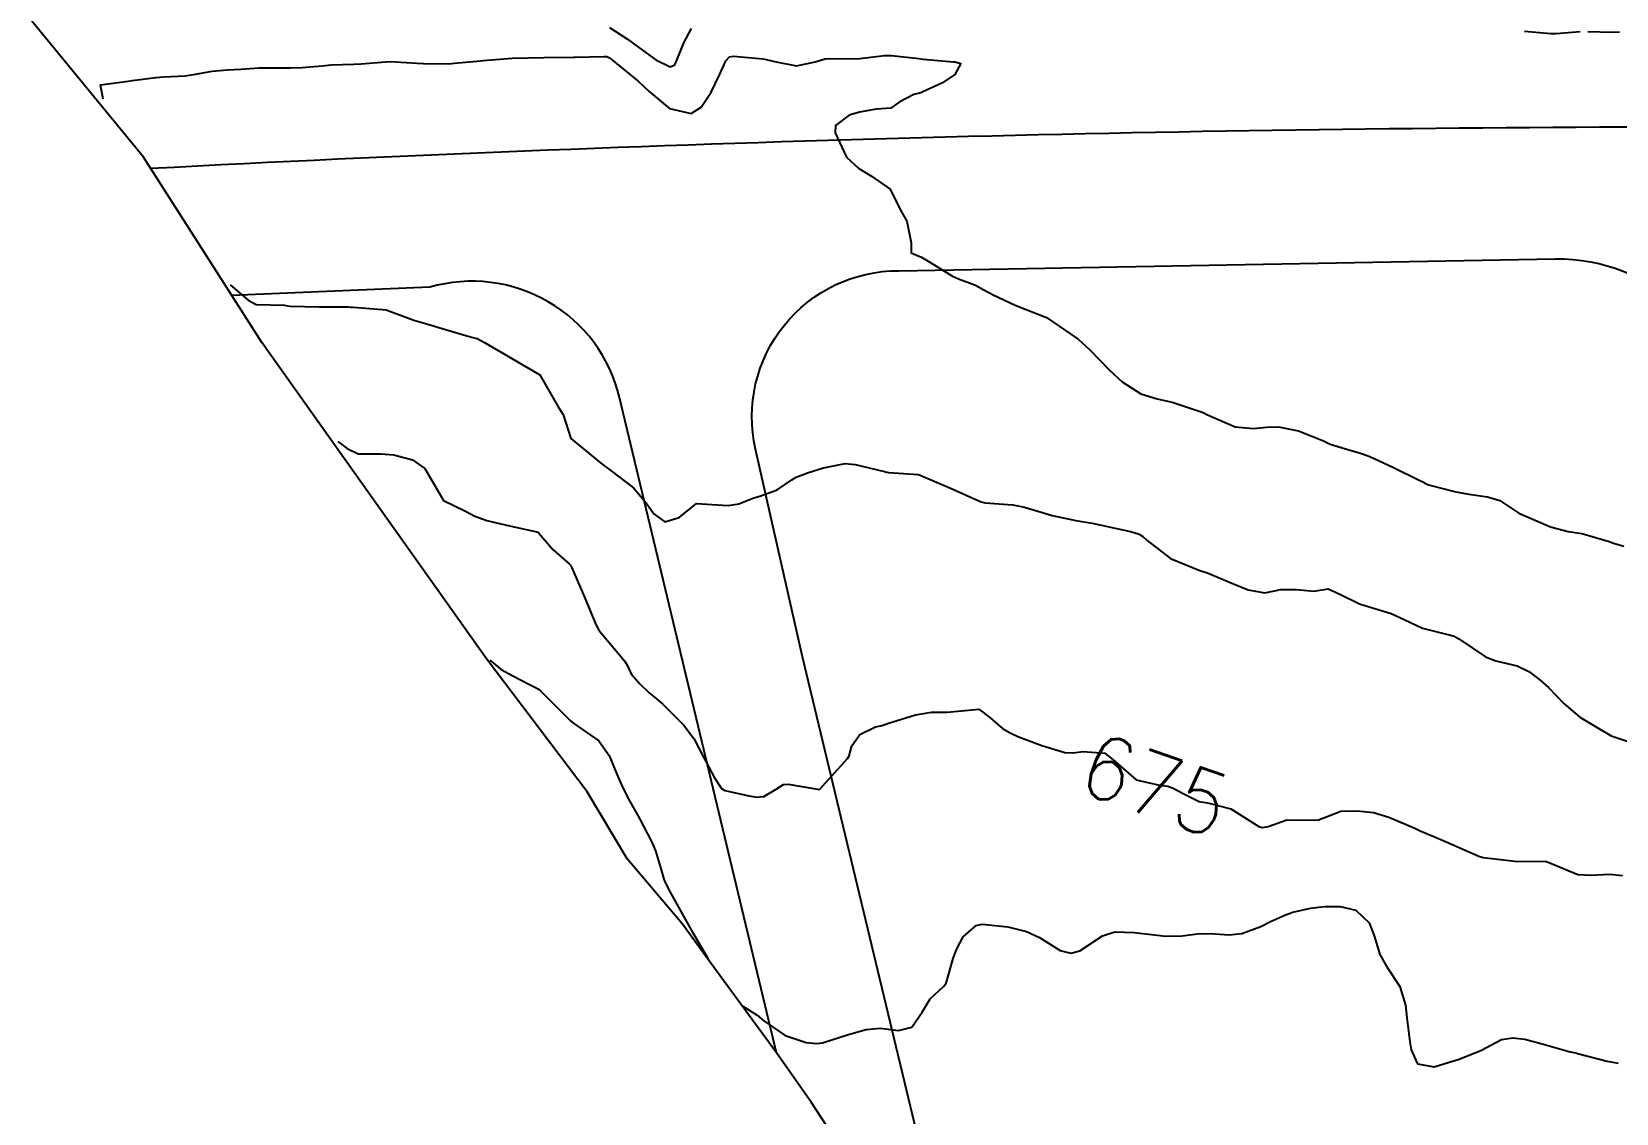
# Model space of a CAD drawing. Header units: metres. Extents: x 292545 to 299085, y 7450245 to 7463078.
# Drawn here: x 295054.7 to 295154.9, y 7462254 to 7462322.4 of the extents above; entities that cross this region are included whole.
import ezdxf
from ezdxf.enums import TextEntityAlignment as Align

# ---------------------------------------------------------------- set-up
doc = ezdxf.new("R2010")
doc.units = ezdxf.units.M
for name, color, linetype in [('Area', 45, 'Continuous'), ('Cotas', 45, 'Continuous'), ('Curvas de Nivel 1m', 11, 'Continuous'), ('Curvas de Nivel 5m', 15, 'Continuous'), ('Vias Primárias', 230, 'Continuous')]:
    doc.layers.add(name, color=color, linetype=linetype)
doc.styles.add('Style-STANDARD', font='STANDARD.shx')

msp = doc.modelspace()

# ---------------------------------------------------------------- linework, layer by layer
at = {"layer": 'Area'}
msp.add_polyline3d([(295107.01, 7462250.06, 676.49), (295103.96, 7462254.72, 676.22), (295101.77, 7462257.84, 675.98), (295097.33, 7462263.91, 681.47), (295095.83, 7462265.97, 675.56), (295092.33, 7462270.12, 675.43), (295089.81, 7462274.35, 675.58), (295083.44, 7462282.76, 675.72), (295069.23, 7462302.75, 674.21), (295061.74, 7462314.47, 673.91), (295054.68, 7462323.05, 672.28)], dxfattribs=at)
at = {"layer": 'Curvas de Nivel 1m', "flags": 128}
for points, elevation in [([(295091.22, 7462322.65), (295092.36, 7462321.93), (295093.06, 7462321.39), (295094.15, 7462320.61), (295095.05, 7462320.17), (295095.34, 7462320.31), (295095.47, 7462320.6), (295095.93, 7462321.73), (295096.4, 7462322.59)], 672), ([(295149.07, 7462322.42), (295150.74, 7462322.27), (295151.07, 7462322.27), (295152.59, 7462322.4)], 672), ([(295153.07, 7462322.41), (295154.6, 7462322.36), (295155.07, 7462322.38)], 672), ([(295059.19, 7462318.13), (295059.02, 7462319.03), (295060.77, 7462319.26), (295061.03, 7462319.3), (295062.52, 7462319.5), (295063.03, 7462319.54), (295064.39, 7462319.61), (295065.03, 7462319.7), (295066.08, 7462319.9), (295067.04, 7462319.99), (295067.93, 7462320.03), (295069.04, 7462320.1), (295069.82, 7462320.12), (295071.04, 7462320.11), (295071.78, 7462320.13), (295073.04, 7462320.24), (295073.61, 7462320.29), (295075.05, 7462320.34), (295075.51, 7462320.37), (295077.05, 7462320.49), (295077.35, 7462320.5), (295079.05, 7462320.41), (295079.45, 7462320.38), (295081.05, 7462320.37), (295081.42, 7462320.4), (295083.05, 7462320.55), (295083.22, 7462320.57), (295085.05, 7462320.72), (295087.05, 7462320.77), (295088.93, 7462320.79), (295089.05, 7462320.79), (295090.88, 7462320.83), (295091.05, 7462320.82), (295091.17, 7462320.76), (295091.31, 7462320.65), (295093.03, 7462319.26), (295093.73, 7462318.61), (295095.01, 7462317.53), (295096.37, 7462317.23), (295097.01, 7462317.62), (295097.65, 7462318.57), (295098.18, 7462319.7), (295098.56, 7462320.56), (295098.8, 7462320.8), (295099.05, 7462320.85), (295100.9, 7462320.68), (295101.04, 7462320.66), (295101.65, 7462320.52), (295103.04, 7462320.24), (295104.22, 7462320.49), (295104.85, 7462320.68), (295105.05, 7462320.71), (295106.84, 7462320.67), (295107.05, 7462320.69), (295108.59, 7462320.89), (295109.05, 7462320.89), (295110.77, 7462320.69), (295111.05, 7462320.66), (295112.94, 7462320.49), (295113.04, 7462320.48), (295113.42, 7462320.38), (295113.04, 7462319.69), (295112.26, 7462319.17), (295111.02, 7462318.59), (295110.89, 7462318.54), (295110.45, 7462318.42), (295109.52, 7462317.93), (295109.01, 7462317.56), (295108.07, 7462317.5), (295107.01, 7462317.31), (295106.36, 7462317.12), (295105.51, 7462316.47), (295105.47, 7462316), (295106.2, 7462314.47), (295106.97, 7462313.74), (295107.77, 7462313.26), (295108.95, 7462312.44), (295109.62, 7462311.11), (295110.02, 7462310.42), (295110.28, 7462309.05), (295110.29, 7462308.42), (295110.72, 7462308.23), (295110.9, 7462308.17), (295111.47, 7462307.83), (295112.89, 7462306.95), (295113.28, 7462306.78), (295114.35, 7462306.37), (295114.88, 7462306.08), (295115.46, 7462305.77), (295116.86, 7462305.11), (295118.85, 7462304.32), (295120.04, 7462303.5), (295120.84, 7462302.95), (295121.58, 7462302.28), (295122.82, 7462301), (295123.62, 7462300.26), (295124.8, 7462299.5), (295125.84, 7462299.19), (295126.79, 7462298.97), (295128.62, 7462298.37), (295128.78, 7462298.3), (295128.98, 7462298.2), (295130.78, 7462297.41), (295131.93, 7462297.31), (295132.78, 7462297.4), (295133.51, 7462297.41), (295134.77, 7462297.17), (295136.35, 7462296.53), (295136.77, 7462296.33), (295136.93, 7462296.27), (295137.53, 7462296.1), (295138.76, 7462295.74), (295139.29, 7462295.54), (295140.74, 7462294.86), (295142.4, 7462294.04), (295142.63, 7462293.93), (295142.73, 7462293.88), (295143, 7462293.75), (295144.73, 7462293.31), (295145.55, 7462293.17), (295146.72, 7462293), (295147.5, 7462292.76), (295148.71, 7462291.96), (295150.7, 7462291.09), (295151.82, 7462290.81), (295152.69, 7462290.68), (295154.41, 7462290.17), (295154.69, 7462290.07), (295155.34, 7462289.88)], 673), ([(295067.22, 7462306.4), (295068.36, 7462305.43), (295068.87, 7462305.14), (295070.66, 7462305.1), (295070.86, 7462305.07), (295071.02, 7462305.04), (295072.86, 7462305), (295074.7, 7462305.01), (295074.86, 7462304.99), (295075, 7462304.98), (295076.86, 7462304.84), (295077.1, 7462304.81), (295078.85, 7462304.16), (295079.73, 7462303.9), (295080.84, 7462303.57), (295082.49, 7462303.09), (295082.84, 7462303), (295083.31, 7462302.74), (295084.82, 7462301.86), (295086.81, 7462300.7), (295087.96, 7462298.68), (295088.29, 7462298.19), (295088.76, 7462296.67), (295090.75, 7462295.05), (295091.31, 7462294.64), (295092.73, 7462293.56), (295093.54, 7462292.62), (295094.02, 7462291.92), (295094.7, 7462291.42), (295095.62, 7462291.68), (295096.71, 7462292.58), (295098.71, 7462292.44), (295099.39, 7462292.55), (295100.34, 7462292.92), (295100.72, 7462293.03), (295101.81, 7462293.43), (295102.74, 7462294.06), (295103.01, 7462294.24), (295103.73, 7462294.5), (295104.75, 7462294.82), (295106.12, 7462295.1), (295106.75, 7462295.03), (295108.6, 7462294.59), (295108.74, 7462294.56), (295108.85, 7462294.54), (295110.74, 7462294.41), (295112.73, 7462293.57), (295114.18, 7462292.91), (295114.72, 7462292.67), (295114.96, 7462292.61), (295116.71, 7462292.48), (295117.45, 7462292.33), (295118.71, 7462291.96), (295119.21, 7462291.82), (295120.7, 7462291.49), (295121.74, 7462291.32), (295122.7, 7462291.12), (295124.15, 7462290.8), (295124.7, 7462290.64), (295124.94, 7462290.49), (295125.2, 7462290.24), (295126.68, 7462289.09), (295128.53, 7462288.34), (295128.66, 7462288.3), (295128.95, 7462288.2), (295130.66, 7462287.49), (295131.6, 7462287.11), (295132.65, 7462286.93), (295133.65, 7462287.14), (295134.65, 7462287.13), (295135.74, 7462287.03), (295136.65, 7462287.18), (295137.38, 7462286.83), (295138.64, 7462286.23), (295139.19, 7462286.07), (295140.64, 7462285.61), (295141.45, 7462285.23), (295142.62, 7462284.7), (295144.38, 7462284.25), (295144.62, 7462284.18), (295144.92, 7462284.01), (295146.6, 7462282.87), (295147.25, 7462282.63), (295148.6, 7462282.32), (295149.34, 7462281.95), (295150.05, 7462281.41), (295150.58, 7462280.93), (295151.56, 7462279.93), (295152.56, 7462279.06), (295154.54, 7462277.89), (295156.54, 7462277.2)], 674), ([(295083.65, 7462282.66), (295084.36, 7462282.08), (295085.11, 7462281.67), (295086.15, 7462281.14), (295086.58, 7462280.92), (295086.72, 7462280.84), (295086.88, 7462280.7), (295088.56, 7462279.02), (295088.73, 7462278.85), (295088.96, 7462278.67), (295090.54, 7462277.56), (295091.19, 7462276.64), (295091.68, 7462275.47), (295092.03, 7462274.63), (295092.49, 7462273.74), (295092.9, 7462273.03), (295093.12, 7462272.62), (295093.87, 7462271.2), (295094.13, 7462270.61), (295094.44, 7462269.57), (295094.65, 7462268.82), (295094.73, 7462268.61), (295095.07, 7462267.96), (295096.39, 7462265.59), (295097.46, 7462263.79)], 676), ([(295099.65, 7462260.79), (295100.54, 7462260.22), (295100.98, 7462259.87), (295102.32, 7462258.95), (295103.64, 7462258.5), (295104.31, 7462258.43), (295104.68, 7462258.48), (295106.32, 7462259.01), (295107.45, 7462259.32), (295108.32, 7462259.41), (295109.49, 7462259.26), (295110.32, 7462259.47), (295110.99, 7462260.41), (295111.48, 7462261.27), (295112.36, 7462262.06), (295112.5, 7462262.25), (295112.54, 7462262.39), (295112.94, 7462263.82), (295113.16, 7462264.38), (295113.58, 7462265.18), (295114.4, 7462265.9), (295114.78, 7462265.99), (295116.4, 7462265.82), (295117.58, 7462265.52), (295118.39, 7462265.14), (295119.71, 7462264.31), (295120.38, 7462264.15), (295120.94, 7462264.29), (295122.39, 7462265.25), (295123.16, 7462265.5), (295124.39, 7462265.45), (295125.3, 7462265.34), (295126.39, 7462265.23), (295127.43, 7462265.25), (295128.39, 7462265.36), (295129.2, 7462265.39), (295130.39, 7462265.31), (295131.19, 7462265.38), (295132.4, 7462265.84), (295133, 7462266.15), (295133.96, 7462266.58), (295134.41, 7462266.73), (295135.54, 7462267), (295136.42, 7462267.1), (295137.42, 7462267.1), (295138.41, 7462266.86), (295139.25, 7462266.07), (295139.56, 7462265.24), (295139.91, 7462264.07), (295140.37, 7462263.29), (295141.18, 7462262.05), (295141.54, 7462260.85), (295141.62, 7462260.05), (295141.82, 7462258.54), (295141.91, 7462258.04), (295142.3, 7462257.15), (295143.35, 7462256.97), (295144.3, 7462257.26), (295144.88, 7462257.43), (295146.31, 7462257.99), (295147.62, 7462258.68), (295148.32, 7462258.8), (295149.08, 7462258.71), (295150.32, 7462258.38), (295151.95, 7462257.92), (295152.31, 7462257.84), (295152.42, 7462257.81), (295154.3, 7462257.33), (295154.99, 7462257.2)], 676)]:
    msp.add_lwpolyline(points, dxfattribs=dict(at, elevation=elevation))
at = {"layer": 'Curvas de Nivel 5m', "elevation": 675, "flags": 128}
msp.add_lwpolyline([(295074.03, 7462296.49), (295074.62, 7462296.04), (295075.31, 7462295.71), (295075.87, 7462295.71), (295076.75, 7462295.72), (295077.58, 7462295.64), (295078.75, 7462295.34), (295079.54, 7462294.78), (295080.71, 7462292.77), (295082.07, 7462292.11), (295082.7, 7462291.77), (295083.45, 7462291.49), (295084.7, 7462291.2), (295086.61, 7462290.79), (295086.69, 7462290.76), (295086.73, 7462290.73), (295086.75, 7462290.7), (295087.65, 7462289.65), (295088.67, 7462288.76), (295088.75, 7462288.67), (295088.83, 7462288.5), (295089.64, 7462286.66), (295090.35, 7462284.92), (295090.49, 7462284.65), (295090.62, 7462284.46), (295092.16, 7462282.63), (295092.32, 7462282.36), (295092.58, 7462281.81), (295093.13, 7462281.17), (295093.72, 7462280.61), (295094.19, 7462280.22), (295094.57, 7462279.9), (295095.9, 7462278.59), (295096.54, 7462277.71), (295097.13, 7462276.57), (295097.86, 7462275.22), (295098.29, 7462274.56), (295098.5, 7462274.42), (295100.05, 7462274.09), (295100.5, 7462274), (295100.97, 7462274.06), (295101.74, 7462274.52), (295102.21, 7462274.81), (295102.51, 7462274.84), (295104.5, 7462274.49), (295106.27, 7462276.46), (295106.36, 7462276.63), (295106.53, 7462277.25), (295107.03, 7462277.97), (295108.02, 7462278.45), (295108.46, 7462278.54), (295108.55, 7462278.57), (295108.79, 7462278.67), (295110.56, 7462279.21), (295111.57, 7462279.39), (295112.56, 7462279.39), (295113.47, 7462279.47), (295114.57, 7462279.58), (295115.25, 7462279.05), (295116.05, 7462278.35), (295116.55, 7462278.07), (295117.03, 7462277.85), (295118.54, 7462277.27), (295120, 7462276.83), (295120.53, 7462276.8), (295121.13, 7462276.89), (295122.53, 7462276.78), (295123.19, 7462276.26), (295124.51, 7462275.1), (295125.98, 7462274.76), (295126.51, 7462274.7), (295126.85, 7462274.57), (295127.53, 7462274.21), (295128.5, 7462273.73), (295129.03, 7462273.66), (295130.49, 7462273.27), (295132.27, 7462272.16), (295132.47, 7462272.09), (295132.86, 7462272.15), (295134.04, 7462272.58), (295134.48, 7462272.56), (295136.03, 7462272.57), (295136.48, 7462272.74), (295137.46, 7462273.12), (295138.49, 7462273.14), (295139.52, 7462273.04), (295140.48, 7462272.75), (295142.13, 7462272.04), (295142.47, 7462271.89), (295143.78, 7462271.34), (295144.46, 7462271.03), (295146.18, 7462270.27), (295146.45, 7462270.19), (295148.45, 7462269.97), (295150.45, 7462269.94), (295152.44, 7462269.11), (295153.29, 7462269.07), (295154.44, 7462269.14), (295155.26, 7462269.06)], dxfattribs=at)
at = {"layer": 'Vias Primárias'}
for points, elevation in [([(295196.54, 7462378.31), (295228.97, 7462345.61), (295263.32, 7462316.32), (295296.76, 7462284.67), (295329.22, 7462252.01, 0.039308), (295352.47, 7462232.04, 0.026327), (295378.43, 7462215.08, 0.003722), (295411.61, 7462196.15, 0.018564), (295444.33, 7462179.37, -0.426432), (295453.03, 7462153.77, -0.324514), (295426.39, 7462147.01), (295365.83, 7462179.44, -0.059925), (295312.11, 7462217.11, -0.024009), (295290.75, 7462238.21, 0.02395), (295262.17, 7462266.44, -0.001055), (295216.82, 7462307.32, 0.209686), (295185.68, 7462317.71, -0.022134), (295156.77, 7462316.36, 0.012535), (295062.21, 7462313.74, -17.774583)], 699.68), ([(295113.34, 7462241.55), (295103.41, 7462282.87), (295100.44, 7462296.01, -0.482631), (295109.5, 7462307.28), (295151.01, 7462308.03, -0.411875), (295162.27, 7462297.27), (295204.67, 7462129.74)], 677.49), ([(295101.77, 7462257.84), (295091.85, 7462299.27, 0.428155), (295079.85, 7462306.24), (295067.34, 7462305.71)], 675.98)]:
    msp.add_lwpolyline(points, format="xyb", dxfattribs=dict(at, elevation=elevation))

# ---------------------------------------------------------------- texts
at = {"layer": 'Cotas', "style": 'Style-STANDARD'}
msp.add_text('675', height=4, rotation=340.7651, dxfattribs=at).set_placement((295125.72, 7462274.77, 675), align=Align.MIDDLE_CENTER)

doc.saveas('drawing.dxf')
